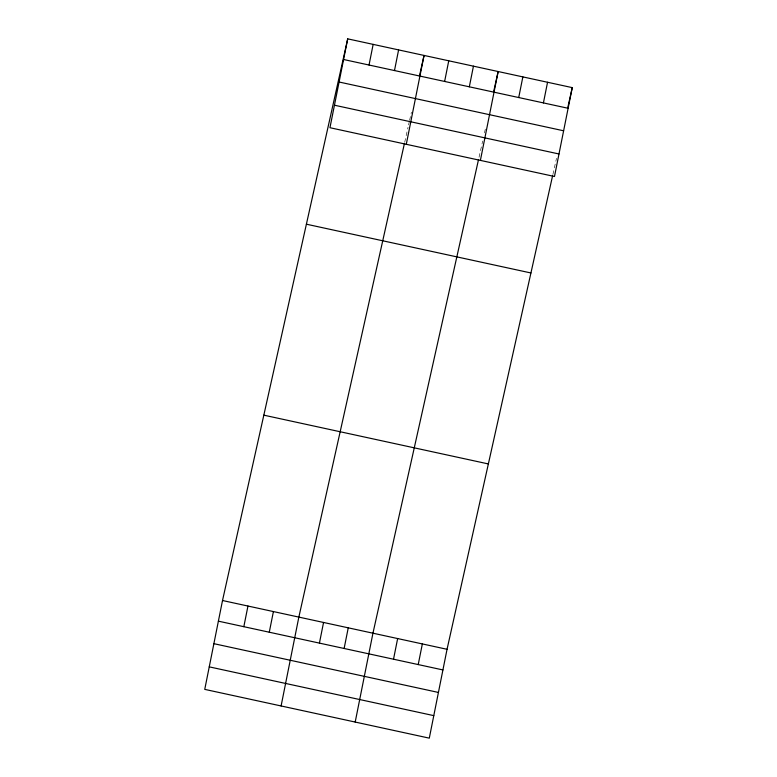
<?xml version="1.0" encoding="UTF-8"?>
<svg xmlns="http://www.w3.org/2000/svg" width="777" height="777" viewBox="0 0 777 777"><rect width="100%" height="100%" fill="white"/><g stroke="black" fill="none" stroke-linecap="round" stroke-linejoin="round"><path stroke-width="0.58" stroke-dasharray="3.88 2.91" d="M404.681 142.317L408.042 127.253M408.556 124.942L409.333 121.465M409.596 120.309L411.402 112.199M479.04 157.255L482.653 141.035M484.459 132.925L485.499 128.292M552.884 174.504L556.497 158.285"/><path stroke-width="1.17" d="M347.707 38.85L329.953 127.71L554.487 176.486L572.251 87.626L347.707 38.85L222.513 600.514L204.749 689.374L429.292 738.15L447.047 649.29L552.622 175.66M243.832 626.689L247.96 606.041M369.026 65.025L373.154 44.376M269.279 632.216L273.407 611.567M394.483 70.552L398.601 49.903M281.099 705.963L298.854 617.093L404.428 143.473M406.293 144.299L424.048 55.429L419.405 76.282M319.425 643.113L323.553 622.464M444.629 81.449L448.747 60.8M344.124 648.474L348.251 627.826M469.327 86.81L473.446 66.162M355.196 722.056L372.95 633.187L478.525 159.567M480.39 160.392L498.154 71.533L493.502 92.385M393.521 659.207L397.649 638.558M518.725 97.543L522.853 76.894M418.22 664.568L422.348 643.919M543.424 102.914L547.552 82.255M567.598 108.479L572.251 87.626M343.58 59.499L568.123 108.275M339.083 82.012L563.626 130.789M334.45 105.206L558.984 153.982M306.391 224.194L530.934 272.97M263.83 415.161L488.364 463.937M222.513 600.514L447.047 649.29M218.386 621.163L442.919 669.939M213.889 643.677L438.422 692.443M209.256 666.86L433.789 715.636"/></g></svg>
